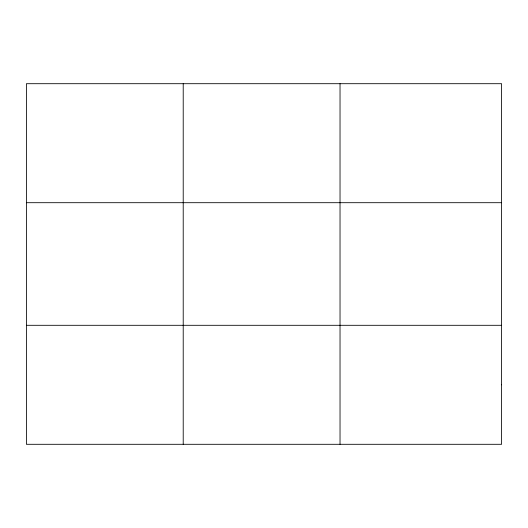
<?xml version="1.0" encoding="UTF-8"?>
<svg xmlns="http://www.w3.org/2000/svg" width="528" height="528" viewBox="0 0 528 528"><rect width="100%" height="100%" fill="white"/><g stroke="black" fill="none" stroke-linecap="round" stroke-linejoin="round"><path stroke-width="0.79" d="M183.216 444.299L183.216 83.701M340.032 444.299L340.032 83.701M26.4 202.699L501.6 202.699M26.4 325.301L501.6 325.301M501.6 384.8L501.6 444.299L26.4 444.299L26.4 83.701L501.6 83.701L501.6 384.8"/></g></svg>
